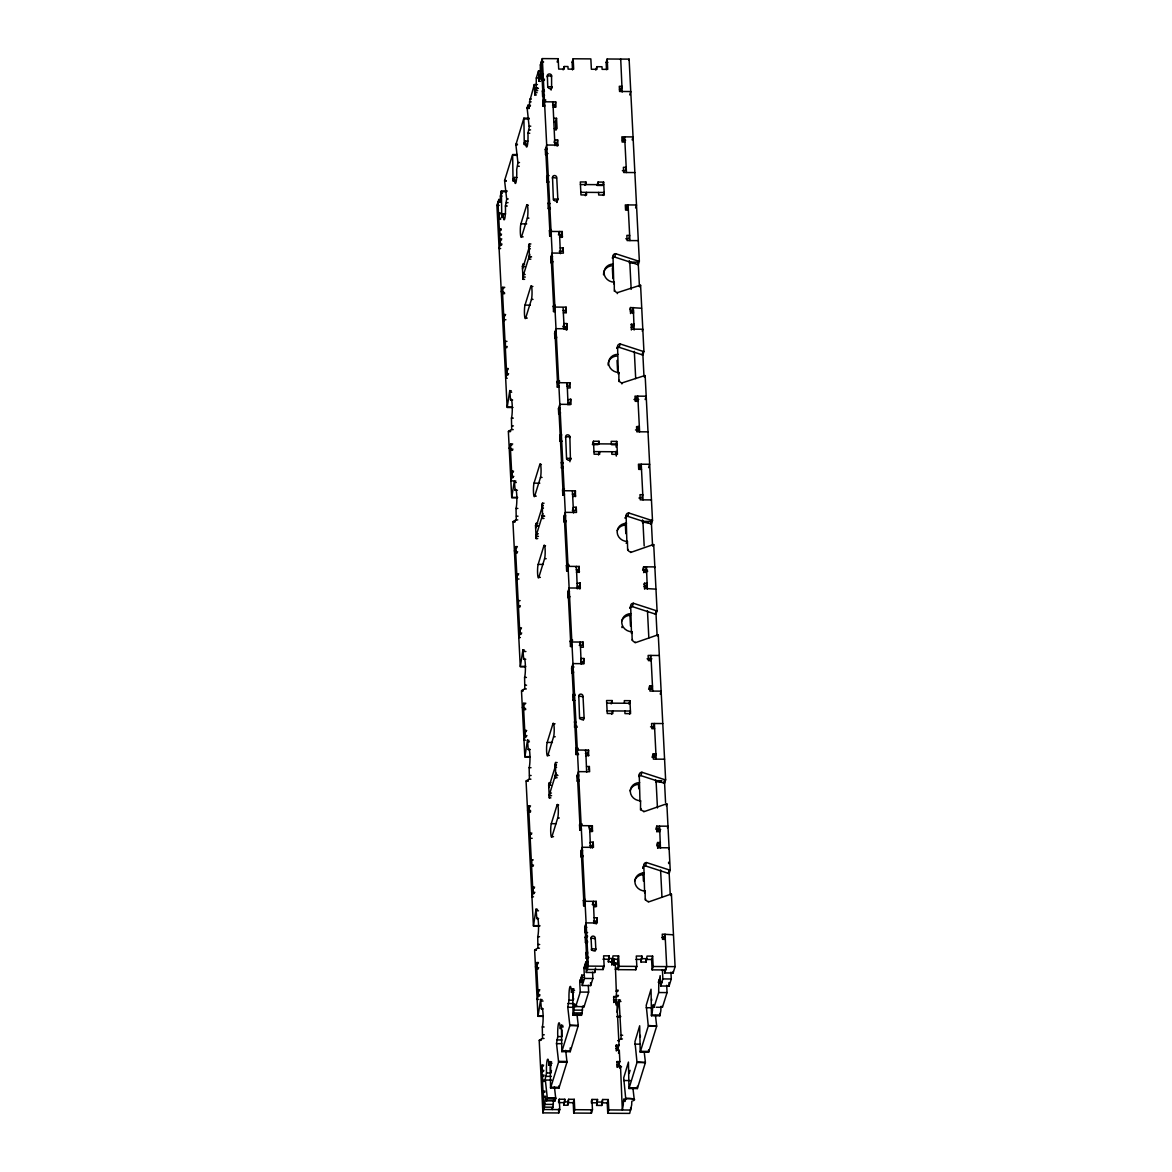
<?xml version="1.0" encoding="UTF-8"?>
<svg xmlns="http://www.w3.org/2000/svg" width="1172" height="1172" viewBox="0 0 1172 1172"><rect width="100%" height="100%" fill="white"/><g stroke="black" fill="none" stroke-linecap="round" stroke-linejoin="round"><path stroke-width="1.5" d="M512.926 407.519L507.139 407.475L496.913 205.364L498.847 199.416L499.096 200.309A5.655 0.747 -89.7 0 0 499.917 201.657A5.655 0.747 -89.7 0 0 500.4 196.09L501.367 190.933L507.139 190.977M527.869 141.094L525.51 141.079A9.889 1.289 -89.7 0 0 527.18 146.236A9.889 1.289 -89.7 0 0 527.942 133.227L529.217 127.47L527.107 107.751L527.942 105.172L528.25 106.066A5.655 0.747 -89.7 0 0 529.085 107.414A5.655 0.747 -89.7 0 0 529.554 101.832L534.285 84.56L537.435 84.574M546.474 1101.035L546.211 1100.288A5.655 0.747 -89.7 0 0 545.361 1098.794A5.655 0.747 -89.7 0 0 544.892 1104.361L542.885 1112.873L558.751 1112.961L559.791 1109.606L559.264 1099.233L564.86 1099.263L563.952 1105.225L567.731 1105.24L568.64 1099.292L574.236 1099.321L574.763 1109.694L573.723 1113.063L591.421 1113.166L592.461 1109.811L591.933 1099.439L597.53 1099.468L596.621 1105.416L601.749 1105.46L602.657 1099.497L608.268 1099.541L608.795 1109.899L607.755 1113.268L629.686 1113.4L631.693 1104.888A5.655 0.747 -89.7 0 1 631.855 1101.197M553.536 1100.039A5.655 0.747 -89.7 0 0 553.287 1104.42L552.32 1109.562L552.246 1108.053M582.001 979.455L580.418 979.455L579.73 981.697L580.257 992.069L575.628 1006.792L575.364 1005.884A5.655 0.747 -89.7 0 0 574.529 1004.551A5.655 0.747 -89.7 0 0 574.046 1010.118L573.079 1015.26L581.473 1015.318L582.455 1010.161A5.655 0.747 -89.7 0 1 582.645 1006.118M512.486 407.08L507.227 407.109L509.791 390.496L510.523 399.974A9.889 1.289 -89.7 0 1 512.208 405.131A9.889 1.289 -89.7 0 1 511.446 418.126L511.695 429.377L508.472 431.34L510.567 431.355M517.585 497.368L511.798 497.397L514.362 480.784L515.109 490.262A9.889 1.289 -89.7 0 1 516.779 495.419A9.889 1.289 -89.7 0 1 516.017 508.414L516.266 519.65L513.043 521.613L515.138 521.628M525.627 666.37L520.368 666.399L522.932 649.786L523.664 659.265A9.889 1.289 -89.7 0 1 525.334 664.421A9.889 1.289 -89.7 0 1 524.587 677.416L524.822 688.667L521.599 690.63L523.181 690.63M530.198 756.643L524.939 756.673L527.503 740.059L528.235 749.553A9.889 1.289 -89.7 0 1 529.905 754.695A9.889 1.289 -89.7 0 1 529.158 767.704L529.392 778.941L526.184 780.904L527.752 780.918M539.809 925.66L533.494 925.69L536.058 909.076L536.805 918.555A9.889 1.289 -89.7 0 1 538.475 923.712A9.889 1.289 -89.7 0 1 537.714 936.706L537.933 948.089L534.74 949.906L536.307 949.921M543.339 1015.934L538.065 1015.963L540.644 999.35L541.376 1008.828A9.889 1.289 -89.7 0 1 543.046 1013.985A9.889 1.289 -89.7 0 1 542.299 1026.98L542.504 1038.363L539.31 1040.194L540.893 1040.194M617.087 1012.3L619.08 999.833L621.116 1036.561L620.882 1038.949L618.303 1040.34M551.294 1065.143L548.936 1065.128A9.889 1.289 -89.7 0 0 547.265 1059.971A9.889 1.289 -89.7 0 0 546.518 1072.966L545.229 1079.002L547.339 1098.311L546.533 1100.991M561.813 1051.65L569.856 1025.661L578.25 1025.617L570.222 1051.709L561.813 1051.65L561.417 1025.148L560.201 1028.738A9.889 1.289 -89.7 0 0 558.531 1023.581A9.889 1.289 -89.7 0 0 557.769 1036.575L556.51 1043.417L558.605 1062.052L550.562 1088.041L558.956 1088.099L566.999 1062.11L565.68 1050.346M505.615 213.875L502.993 213.861A9.889 1.289 -89.7 0 0 504.663 219.018A9.889 1.289 -89.7 0 0 505.41 206.023L506.685 199.181L504.59 180.591L506.158 180.547M517.057 177.485L514.244 177.47A9.889 1.289 -89.7 0 0 515.929 182.627A9.889 1.289 -89.7 0 0 516.676 169.632L517.936 162.791L515.9 144.801L517.467 144.845M528.982 129.872L530.55 129.887M573.826 992.362L571.453 992.347A9.889 1.289 -89.7 0 0 569.782 987.19A9.889 1.289 -89.7 0 0 569.035 1000.185L567.761 1007.026L569.856 1025.661M553.052 1107.203L544.643 1107.144M504.59 180.532L512.633 154.543L517.35 154.572M515.885 144.757L523.884 118.152L529.143 118.182M537.714 90.64L536.146 90.625L536.307 78.026L538.505 70.935L541.127 70.95M541.757 77.572L540.189 77.557L540.351 64.943L542.314 58.6L558.18 58.703L558.707 69.075L564.303 69.104L564.172 66.511L567.951 66.526L568.083 69.119L573.679 69.163L573.152 58.79L590.849 58.893L591.377 69.265L596.973 69.294L596.841 66.701L601.983 66.745L602.115 69.338L607.711 69.368L607.184 58.996L629.115 59.127L639.355 261.239L638.315 264.608A2.827 2.564 17.2 0 1 637.509 264.491L614.611 257.049A2.827 2.564 17.2 0 0 612.326 258.206L612.985 256.258A2.827 2.564 17.2 0 1 615.652 253.694L638.55 261.136A2.827 2.564 17.2 0 0 639.355 261.239M536.38 94.932L534.813 94.932L535.37 90.098L536.014 88.032L537.582 88.047M540.6 81.322L539.017 81.308L539.589 76.473L540.058 74.964L542.153 74.979M500.488 212.996L498.906 212.982L498.554 214.095L500.136 214.11M544.423 80.385L541.801 80.37L541.537 75.184L541.889 74.056L543.456 74.07M498.906 212.982L498.818 219.281L500.664 219.296M541.801 80.37L542.153 79.242L544.511 79.257M501.367 190.992L501.777 217.45L502.993 213.861M517.379 155.363L512.647 155.231L513.043 181.059L514.244 177.47M523.884 118.196L524.294 144.669L525.51 141.079M501.294 228.98L499.712 228.965L499.375 230.093L501.206 230.108M544.189 96.368L542.621 96.353L542.358 91.167L542.695 90.054L544.277 90.054M547.134 76.751L547.397 75.916L551.587 75.931L551.338 76.781M499.712 228.965L499.638 235.279L501.206 235.294M542.621 96.353L542.958 95.24L544.541 95.24M501.792 238.927L500.224 238.912L499.873 240.026L501.455 240.04M544.687 106.3L543.119 106.3L542.856 101.114L543.207 99.986L545.83 100.001M547.749 87.343L547.368 75.594A1.597 1.45 17.2 0 1 547.69 74.686L548.452 74.144A2.52 2.285 17.2 0 1 550.547 74.232L551.177 74.7A1.597 1.45 17.2 0 1 551.572 75.623L551.616 88.427M500.224 238.912L500.488 244.098L499.096 248.581L500.664 248.581M543.119 106.3L544.511 101.818L555.704 101.876L555.968 107.062L553.169 107.048M557.139 62.057L558.18 58.703M552.554 102.99L552.906 101.861L554.927 145.636M563.131 69.866L564.172 66.511M554.766 107.194L555.704 101.876M523.137 236.832L521.555 236.817A7.061 0.923 -89.7 0 1 520.368 233.14A7.061 0.923 -89.7 0 1 520.91 223.852L526.682 205.188L528.25 205.188M572.507 69.924L572.126 62.145L573.152 58.79M504.766 287.33L502.671 287.316L501.279 291.799L502.861 291.799M547.148 154.704L545.566 154.689L545.302 149.518L546.694 145.035L557.901 145.094L557.638 139.907L554.825 139.893L554.048 142.413M555.938 130.312L555.499 121.668L556.539 118.299L553.741 118.284M502.671 287.316L502.583 293.615L504.693 293.63M545.566 154.689L545.918 153.576L548.013 153.591M521.555 236.817L527.341 218.153A7.061 0.923 -89.7 0 0 527.869 208.865A7.061 0.923 -89.7 0 0 526.682 205.188M556.729 145.87L557.638 139.907M505.63 314.55L504.048 314.536L503.711 315.664L505.279 315.664M549.053 181.938L546.943 181.924L546.679 176.738L547.031 175.61L549.126 175.624M557.638 145.943L557.901 145.094M503.96 320.85L504.048 314.536M546.943 181.924L547.295 180.796M524.617 279.317L523.034 279.317L522.39 266.352L523.078 264.11L524.646 264.11M530.33 248.786L528.748 248.772L528.616 246.179L529.319 243.937L530.887 243.952M522.522 268.945L529.451 246.53M552.334 178.1L552.539 177.47A2.124 1.934 17.2 0 1 554.532 175.536A2.124 1.934 17.2 0 1 556.729 177.485L557.828 199.094L556.861 202.243M522.902 276.724L529.847 254.309M523.034 279.317L523.606 274.482L525.173 274.482M530.857 259.159L529.275 259.144L529.319 243.937M505.059 342.444L505.41 341.33L506.978 341.345M550.4 208.733L548.306 208.719L548.393 202.404M556.539 178.115L552.539 177.47L553.374 199.914M505.41 341.33L505.322 347.63L506.905 347.645M548.306 208.719L548.657 207.59L550.225 207.605M595.801 70.071L596.841 66.701M527.254 318.081L525.671 318.066A7.061 0.923 -89.7 0 1 524.485 314.389A7.061 0.923 -89.7 0 1 525.012 305.101L530.799 286.422L532.894 286.437M508.355 368.565L506.787 368.55L506.436 369.678L508.018 369.678M551.265 235.953L549.683 235.938L549.419 230.752L549.771 229.639L551.338 229.639M506.787 368.55L507.051 373.736L505.659 378.219L507.242 378.234M549.683 235.938L551.074 231.455L562.267 231.529L562.34 237.345M525.671 318.066L531.458 299.387A7.061 0.923 -89.7 0 0 531.985 290.114A7.061 0.923 -89.7 0 0 530.799 286.422M606.51 69.646L606.144 62.35L607.184 58.996M552.613 262.748L551.045 262.733L550.781 257.547L552.173 253.064L563.366 253.137L563.102 247.951L560.304 247.937M551.045 262.733L551.397 261.62L552.964 261.62M559.542 237.33L562.531 236.715M561.359 237.477L562.267 231.529M560.392 253.679L559.469 231.514L558.429 234.869L561.227 234.883M620.471 59.875L620.721 59.083L622.186 92.046M563.102 247.951L562.062 251.306L559.264 251.291M584.872 185.352L585.912 181.982L580.316 181.953L580.96 194.918L586.571 194.948L586.44 192.355L585.399 195.724M628.749 60.314L629.115 59.127M512.706 443.983L510.611 443.968L509.219 448.451L510.802 448.451M555.088 311.576L553.521 311.562L553.257 306.375L553.594 305.262L555.176 305.262M619.49 89.658L621.057 89.658L622.098 86.303L619.299 86.288L619.563 91.475L630.77 91.533L629.73 94.903M510.611 443.968L510.523 450.268L512.618 450.282M553.521 311.562L554.898 307.079L566.105 307.152L566.179 312.968M598.042 182.07L597.002 185.425L602.598 185.454L603.639 182.1L598.042 182.07L598.174 184.663M556.451 338.371L554.869 338.356L554.605 333.17L555.997 328.687L567.204 328.761L566.94 323.575L564.142 323.56L563.161 326.71M513.556 471.203L511.988 471.188L511.637 472.316L513.219 472.316M563.102 307.767L564.201 329.376M511.988 471.188L512.252 476.374L510.86 480.857L512.955 480.872M554.869 338.356L555.22 337.243L556.803 337.243M563.366 312.953L566.369 312.338M565.168 312.455L566.105 307.152M603.228 195.46L604.151 192.472L580.814 192.325M566.047 329.859L566.94 323.575M566.808 330.021L567.204 328.761M558.927 387.2L557.345 387.185L557.081 381.999L557.433 380.885L559.527 380.9M632.133 139.907L633.056 136.919L621.863 136.846L622.127 142.032L624.925 142.046M557.345 387.185L558.736 382.717L569.929 382.775L570.193 387.961L567.394 387.947M536.263 496.122L534.696 496.108A7.061 0.923 -89.7 0 1 533.494 492.43A7.061 0.923 -89.7 0 1 534.036 483.142L539.809 464.478L541.391 464.478M517.379 546.606L515.812 546.606L514.42 551.074L515.988 551.089M560.275 413.994L558.707 413.98L558.443 408.794L559.835 404.311L571.028 404.384L570.764 399.198L567.775 399.813M566.706 384.167L567.131 382.761L568.054 404.926M515.812 546.606L515.724 552.906L517.292 552.92M558.707 413.98L559.059 412.866L560.626 412.881M534.696 496.108L540.468 477.443A7.061 0.923 -89.7 0 0 541.01 468.155A7.061 0.923 -89.7 0 0 539.809 464.478M569.929 382.775L568.889 386.145L566.823 386.13M569.841 404.823L570.764 399.198M614.611 257.049L615.652 253.694M518.757 573.841L517.189 573.826L516.837 574.939L518.42 574.954M562.179 441.229L560.084 441.214L559.82 436.028L560.172 434.9L561.74 434.915M613.381 264.037A9.889 8.995 17.2 0 0 604.034 273.061A9.889 8.995 17.2 0 0 614.289 282.188L613.776 283.873L612.985 256.258M517.101 580.125L517.189 573.826M560.084 441.214L560.436 440.086M537.758 538.607L536.175 538.593L535.516 525.642L536.205 523.401L537.787 523.401M543.471 508.077L541.889 508.062L541.757 505.469L542.446 503.228L544.028 503.242M535.648 528.22L542.577 505.821M635.59 207.971L636.513 204.983L625.306 204.91L625.57 210.096L628.368 210.11M565.475 437.39L565.666 436.76A2.124 1.934 17.2 0 1 567.673 434.827A2.124 1.934 17.2 0 1 569.87 436.775L570.442 460.069M536.043 536L542.973 513.6M536.175 538.593L536.732 533.773L538.314 533.773M543.984 518.449L542.416 518.434L542.446 503.228M518.2 601.734L518.537 600.621L520.119 600.621M563.014 468.009L561.447 468.009L561.52 461.695M614.304 291.227L614.289 282.188M569.548 437.83L569.87 436.775L565.666 436.76L566.574 458.985M518.537 600.621L518.463 606.92L520.031 606.935M561.447 468.009L561.784 466.881L563.366 466.896M617.292 293.63L617.615 292.575L639.78 285.411A2.827 2.578 17.2 0 1 640.586 285.309L643.926 351.527L642.901 354.882A2.827 2.564 17.2 0 1 642.08 354.764L619.182 347.322A2.827 2.564 17.2 0 0 617.058 348.274M629.979 263.217L629.789 262.089L637.143 262.132M540.38 577.357L538.812 577.357A7.061 0.923 -89.7 0 1 537.611 573.679A7.061 0.923 -89.7 0 1 538.153 564.391L543.925 545.712L545.507 545.727M521.496 627.855L519.928 627.84L519.577 628.968L521.144 628.968M564.391 495.243L562.824 495.229L562.56 490.043L562.912 488.929L564.479 488.929M519.928 627.84L520.178 633.027L518.8 637.509L520.368 637.524M562.824 495.229L564.201 490.746L575.408 490.819L575.481 496.635M538.812 577.357L544.584 558.678A7.061 0.923 -89.7 0 0 545.127 549.404A7.061 0.923 -89.7 0 0 543.925 545.712M637.509 264.491L638.55 261.136M565.754 522.023L564.172 522.023L563.922 516.837L565.3 512.354L576.507 512.428L576.243 507.242L573.445 507.212L572.405 510.582L575.203 510.596L576.243 507.242M572.434 491.361L573.533 512.97M617.029 348.231L617.556 346.546A2.827 2.564 17.2 0 1 620.222 343.967L643.12 351.41A2.827 2.564 17.2 0 0 643.926 351.527M564.172 522.023L564.523 520.895L566.105 520.91M629.921 309.437L630.507 307.547L641.509 308.251M572.668 496.62L575.672 496.005M619.182 347.322L620.222 343.967M574.485 496.445L575.408 490.819M630.507 313.569L630.507 307.547M617.952 354.325A9.889 8.995 17.2 0 0 608.605 363.335A9.889 8.995 17.2 0 0 618.875 372.476L618.347 374.146L617.556 346.546M639.458 286.466L639.78 285.411M633.495 312.06L631.928 312.045L633.305 307.562L634.14 330.006M640.19 286.569L640.586 285.309M593.442 441.243L592.402 444.598L598.013 444.642L599.053 441.273L593.442 441.243L594.101 454.209L599.698 454.238L599.566 451.645L598.526 455.014M633.305 313.583L633.569 312.748L630.77 312.734M631.151 324.6L634.14 323.985L633.1 327.34L631.181 327.34M631.342 329.991L631.342 323.97M618.875 381.515L618.875 372.476M621.863 383.918L622.2 382.863L644.351 375.699A2.827 2.578 17.2 0 1 645.157 375.597L652.496 520.529L651.456 523.899A2.827 2.564 17.2 0 1 650.65 523.781L627.738 516.339A2.827 2.564 17.2 0 0 625.218 517.965M525.847 703.259L523.738 703.259L522.36 707.727L523.928 707.742M568.23 570.867L566.647 570.852L566.384 565.666L566.735 564.552L568.83 564.567M523.738 703.259L523.664 709.558L525.759 709.573M566.647 570.852L568.039 566.369L579.232 566.442L579.246 572.463M642.212 331.105L642.798 329.215L631.605 329.156M526.697 730.493L525.115 730.478L524.778 731.592L526.345 731.606M569.577 597.661L568.01 597.647L567.746 592.461L569.138 587.978L580.33 588.051L580.067 582.865L577.078 583.48M576.053 567.688L576.434 566.428L577.269 588.871M642.08 354.764L643.12 351.41M525.115 730.478L525.378 735.664L524.001 740.147L525.569 740.147M568.01 597.647L568.361 596.533L569.929 596.533M576.448 572.449L576.697 571.614L579.495 571.628M611.315 443.939L611.183 441.346L616.78 441.39L615.74 444.745L611.535 444.715M615.974 446.972L616.897 443.983L593.559 443.836M578.323 572.39L579.232 566.442M616.355 454.751L617.292 451.762L593.955 451.616M579.158 588.813L580.067 582.865M644.029 376.739L644.351 375.699M644.761 376.857L645.157 375.597M580.067 588.886L580.33 588.051M572.053 646.49L570.486 646.475L570.222 641.289L570.574 640.176L572.668 640.19M645.157 399.564L646.197 396.209L634.99 396.136L635.253 401.322L638.066 401.337M570.486 646.475L571.863 641.992L583.07 642.066L583.334 647.252L580.536 647.237M635.502 429.963L638.301 429.978L639.341 426.623L636.543 426.608L636.806 431.794L647.999 431.853M549.404 755.413L547.837 755.398A7.061 0.923 -89.7 0 1 546.635 751.721A7.061 0.923 -89.7 0 1 547.178 742.433L552.95 723.769L555.045 723.769M530.52 805.897L528.938 805.882L527.561 810.365L530.359 810.379M573.416 673.285L571.833 673.27L571.584 668.084L572.962 663.601L584.169 663.674L583.905 658.488L581.107 658.474L580.711 659.733M579.583 644.292L580.272 642.051L581.195 664.216M528.938 805.882L528.85 812.196L530.433 812.196M571.833 673.27L572.185 672.157L573.767 672.157M547.837 755.398L553.609 736.719A7.061 0.923 -89.7 0 0 554.151 727.446A7.061 0.923 -89.7 0 0 552.95 723.769M583.07 642.066L582.03 645.42L579.261 645.406M625.277 518.288L626.112 515.548A2.827 2.564 17.2 0 1 628.778 512.97L651.691 520.412A2.827 2.564 17.2 0 0 652.496 520.529M627.738 516.339L628.778 512.97M582.967 663.792L583.905 658.488M531.898 833.116L530.315 833.116L529.978 834.23L531.546 834.244M574.793 700.504L573.225 700.504L572.962 695.318L573.298 694.19L574.881 694.205M626.024 543.119A9.889 8.995 17.2 0 0 626.903 543.163L626.112 515.548M530.242 839.416L530.315 833.116M573.225 700.504L573.562 699.376M550.884 797.898L549.316 797.883L548.657 784.918L549.346 782.676L550.928 782.691M556.597 767.352L555.03 767.352L554.898 764.759L555.587 762.518L557.154 762.533M548.789 787.511L555.718 765.111M648.599 467.628L649.64 464.273L638.447 464.2L638.711 469.386L641.509 469.401M578.616 696.666L578.807 696.036A2.124 1.934 17.2 0 1 580.814 694.117A2.124 1.934 17.2 0 1 583.011 696.065L584.096 717.674L583.319 720.194M626.903 543.163L627.43 541.479A9.889 8.995 17.2 0 1 617.175 532.352A9.889 8.995 17.2 0 1 626.507 523.327M549.185 795.29L556.114 772.89M549.316 797.883L549.873 793.048L551.441 793.063M557.125 777.725L555.543 777.725L555.587 762.518M531.326 861.024L531.678 859.911L533.245 859.911M577.195 727.314L574.573 727.285L574.661 720.985M627.635 549.888L627.43 541.479M582.806 696.695L578.807 696.036L579.569 718.7M531.678 859.911L531.59 866.211L533.172 866.225M574.573 727.285L574.925 726.171L577.02 726.186M630.565 552.495L652.921 544.702A2.827 2.578 17.2 0 1 653.712 544.599L657.067 610.802L656.027 614.172A2.827 2.564 17.2 0 1 655.221 614.055L632.323 606.613A2.827 2.564 17.2 0 0 629.906 608.004M644.161 522.507L642.578 522.492L642.93 521.379L649.757 521.423M553.521 836.647L551.939 836.647A7.061 0.923 -89.7 0 1 550.752 832.955A7.061 0.923 -89.7 0 1 551.294 823.682L557.066 805.003L558.648 805.018M534.637 887.145L533.055 887.131L532.703 888.244L534.285 888.259M578.587 754.534L575.95 754.519L576.038 748.205L578.133 748.219M533.055 887.131L533.319 892.317L531.927 896.8L533.509 896.814M575.95 754.519L577.342 750.036L588.549 750.109L588.608 755.925M551.939 836.647L557.726 817.968A7.061 0.923 -89.7 0 0 558.268 808.68A7.061 0.923 -89.7 0 0 557.066 805.003M650.65 523.781L651.691 520.412M578.895 781.314L577.313 781.314L577.049 776.128L578.441 771.645L589.633 771.703L589.37 766.517L586.571 766.503M585.399 751.208L585.736 750.08L586.659 772.26M629.979 608.136L630.683 605.836A2.827 2.564 17.2 0 1 633.363 603.258L656.261 610.7A2.827 2.564 17.2 0 0 657.067 610.802M642.857 569.358L643.648 566.838L654.84 566.896L654.577 567.746M577.313 781.314L577.664 780.186L579.232 780.2M585.81 755.896L588.813 755.295M632.323 606.613L633.363 603.258M587.597 755.413L588.549 750.109M631.078 613.615A9.889 8.995 17.2 0 0 621.746 622.625A9.889 8.995 17.2 0 0 632.001 631.767L631.488 633.437L630.683 605.836M643.706 572.654L643.648 566.838M652.658 545.551L652.921 544.702M647.677 571.35L645.054 571.335L646.446 566.852L647.34 589.091M653.39 545.654L653.712 544.599M646.505 572.668L643.911 572.024M644.014 584.725L644.468 583.26L647.281 583.275L646.241 586.63L643.955 586.615M588.329 769.887L589.37 766.517M644.541 589.077L644.468 583.26M611.139 703.933L612.18 700.563L606.583 700.534L607.243 713.499L612.839 713.528L612.707 710.935L611.667 714.305M632.133 640.381L632.001 631.767M635.136 642.783L657.492 634.99A2.827 2.578 17.2 0 1 658.283 634.872L665.623 779.819L664.597 783.174A2.827 2.564 17.2 0 1 663.777 783.072L640.879 775.63A2.827 2.564 17.2 0 0 638.945 776.377M538.446 962.549L536.879 962.534L535.487 967.017L537.069 967.032M581.356 830.157L579.788 830.142L579.525 824.956L579.876 823.843L581.971 823.843M536.879 962.534L536.791 968.848L538.373 968.863M579.788 830.142L581.18 825.659L592.373 825.733L592.446 831.549M655.749 589.135L644.732 588.447M539.838 989.769L538.256 989.769L537.904 990.882L539.486 990.897M582.718 856.937L581.151 856.937L580.887 851.751L582.264 847.268L593.472 847.341L593.208 842.155L590.41 842.126L590.087 843.181M588.93 827.813L589.575 825.718L590.468 847.942M655.221 614.055L656.261 610.7M538.256 989.769L538.519 994.955L537.128 999.438L538.71 999.438M581.151 856.937L581.488 855.809L583.07 855.824M628.881 704.035L629.921 700.68L624.31 700.636L624.442 703.229M589.648 831.534L592.636 830.919M591.464 831.681L592.373 825.733M629.496 714.026L630.419 711.038L607.081 710.906M592.3 848.103L593.208 842.155M649.552 659.924L650.929 655.441L652.731 691.099M657.228 635.825L657.492 634.99M658.034 635.722L658.283 634.872M649.669 685.884L648.629 689.253L651.442 689.268L652.482 685.913L649.669 685.884L649.933 691.07L661.14 691.143L660.217 694.132M585.194 905.78L583.612 905.766L583.348 900.579L583.7 899.466L585.282 899.466M583.612 905.766L585.004 901.283L596.211 901.356L596.475 906.542L593.662 906.527M543.647 1065.187L542.079 1065.172L540.688 1069.655L542.27 1069.67M587.597 932.575L584.975 932.56L584.711 927.374L586.103 922.891L597.295 922.965L597.031 917.779L594.233 917.764M592.446 904.418L593.398 901.341L594.321 923.507M542.079 1065.172L541.991 1071.486L543.574 1071.486M584.975 932.56L586.366 931.447M544.16 1075.12L542.577 1075.12L542.226 1076.233L543.808 1076.248M587.582 942.508L585.473 942.493L585.209 937.307L585.561 936.194L587.655 936.208M595.259 906.659L596.211 901.356M542.577 1075.12L542.49 1081.419L544.335 1081.434M585.473 942.493L585.824 941.38L587.655 941.394M652.994 727.988L654.386 723.505L656.188 759.148M548.936 1065.128L550.151 1061.539L550.562 1088.041M571.453 992.347L572.668 988.758L573.079 1015.216M638.725 776.523L639.253 774.838A2.827 2.564 17.2 0 1 641.919 772.26L664.817 779.702A2.827 2.564 17.2 0 0 665.623 779.819M640.879 775.63L641.919 772.26M544.965 1091.117L543.383 1091.103L543.046 1092.231L544.877 1092.231M587.861 958.506L586.293 958.491L586.029 953.305L586.366 952.177L587.685 952.191M596.138 924.049L597.031 917.779M590.864 938.669L591.069 938.039A2.124 1.934 17.2 0 1 593.061 936.106A2.124 1.934 17.2 0 1 595.259 938.069L595.83 949.188A1.597 1.45 17.2 0 1 595.523 950.111L594.937 950.565A2.52 2.285 17.2 0 1 592.856 950.624L592.021 950.082A1.597 1.45 17.2 0 1 591.626 949.173L591.069 938.039L595.068 938.699M639.985 801.311L639.253 774.838M543.383 1091.103L543.31 1097.417L545.405 1097.417M546.518 1072.966L550.708 1072.995L551.47 1070.549M569.035 1000.185L573.225 1000.214L573.679 998.734M586.293 958.491L586.63 957.363L588.74 957.378M583.187 982.063L580.55 982.048L581.752 975.163L583.334 975.163M592.549 972.174L592.871 978.503L590.673 985.579L582.279 985.52L584.476 978.444L583.949 968.072L584.638 965.831L586.22 965.845M586.337 968.438L584.769 968.424L585.106 964.322L585.795 962.08L587.905 962.095M591.289 949.891L591.611 948.851L595.816 948.881L595.156 950.975M653.126 753.948L652.086 757.317L654.884 757.332L655.924 753.962L653.126 753.948L653.39 759.134L664.583 759.207M595.566 968.013L594.731 972.511L586.322 972.452L588.285 966.109L542.314 58.6M640.337 801.502L640.571 800.769A9.889 8.995 17.2 0 1 630.302 791.642A9.889 8.995 17.2 0 1 639.648 782.618M640.498 810.013L640.571 800.769M643.692 811.786L666.048 803.992A2.827 2.578 17.2 0 1 666.853 803.889L670.208 870.093L669.168 873.462A2.827 2.564 17.2 0 1 668.362 873.345L645.45 865.903A2.827 2.564 17.2 0 0 642.857 867.763M546.211 1100.288L554.59 1100.186L554.957 1100.991L555.748 1098.501L554.415 1086.737M583.773 1006.089L584.037 1006.851L588.652 992.113L588.315 985.3M661.491 781.827L655.719 781.783L656.071 780.669L661.843 780.698M558.487 1101.753L559.264 1099.233M586.454 926.261L585.062 926.261L587.245 969.464L603.111 969.566L604.151 966.211L603.624 955.839L609.235 955.869L608.327 961.816L612.092 961.846L613 955.883L618.611 955.927L619.138 966.299L618.098 969.654L635.781 969.771L636.821 966.402L636.293 956.03L641.904 956.059L640.996 962.022L646.124 962.051L647.032 956.103L652.628 956.132L653.156 966.504L652.115 969.859L665.652 969.947L665.564 968.248M563.952 1105.225L564.86 1099.263M608.327 961.816L609.235 955.869M663.777 783.072L664.817 779.702M567.863 1101.812L568.64 1099.292M611.813 965.171L611.96 960.557M642.842 868.276L643.824 865.112A2.827 2.564 17.2 0 1 646.49 862.548L669.402 869.99A2.827 2.564 17.2 0 0 670.208 870.093M655.807 829.278L656.774 826.128L667.981 826.187L667.454 827.872M614.582 965.259L615.285 963.018L616.853 963.032M645.45 865.903L646.49 862.548M644.615 892.727L643.824 865.112M656.847 831.93L656.774 826.128M573.723 1113.063L573.196 1102.691L574.236 1099.321M618.098 969.654L617.571 959.282L618.611 955.927M617.893 991.38L616.311 991.366L615.285 963.018M660.29 830.626L658.195 830.626L659.572 826.143L660.481 848.382M666.267 805.779L666.853 803.889M659.646 831.959L657.038 831.3M656.891 844.851L657.609 842.536L660.407 842.565L659.367 845.92L656.921 845.906M657.682 848.352L657.609 842.536M644.688 892.522L645.142 891.042A9.889 8.995 17.2 0 1 634.872 881.915A9.889 8.995 17.2 0 1 644.219 872.891M613.513 997.372L613.776 996.537L617.981 996.552M616.311 991.366L616.662 990.237L618.23 990.252M645.201 899.876L645.142 891.042M613.776 1002.558L613.776 996.537M616.662 990.237L615.696 1003.086M615.871 1004.887L616.838 1001.738L614.04 1001.723M648.263 902.059L670.633 894.265A2.827 2.578 17.2 0 1 671.424 894.163L675.087 966.636L673.124 972.98L664.729 972.936L664.583 970.02M668.611 849.261L669.08 847.796L657.873 847.722M591.274 1101.534L591.933 1099.439M596.621 1105.416L597.53 1099.468M640.996 962.022L641.904 956.059M668.362 873.345L669.402 869.99M615.915 1046.2L616.238 1045.146L619.036 1045.16L616.838 1001.738M616.311 1050.962L616.238 1045.146M619.036 1045.16L617.996 1048.53L615.901 1048.515M601.822 1102.237L602.657 1099.497M618.464 1053.086L619.299 1050.346L616.501 1050.332M616.809 1062.403L617.073 1061.568L619.871 1061.583L619.299 1050.346M617.146 1067.384L617.073 1061.568M670.97 895.642L671.424 894.163M619.871 1061.583L618.831 1064.952L617.087 1064.938M607.755 1113.268L607.228 1102.896L608.268 1099.541M652.115 969.859L651.588 959.487L652.628 956.132M619.695 1068.175L620.486 1065.656L622.317 1109.987L623.299 1104.844A5.655 0.747 -89.7 0 1 623.768 1099.277A5.655 0.747 -89.7 0 1 624.603 1100.611L624.91 1101.504L625.745 1098.926L623.709 1077.844L628.441 1062.081L628.968 1088.524L637.363 1088.568L645.406 1062.579L636.953 1061.832L634.946 1041.703L639.678 1025.764L640.22 1052.134L648.629 1052.178L656.672 1026.189L648.219 1025.441L646.212 1005.312L651.046 989.227L651.486 1015.743L659.88 1015.787L660.862 1010.645A5.655 0.747 -89.7 0 1 661.096 1006.265M630.082 1070.329L629.115 1073.464A9.889 1.289 -89.7 0 1 629.056 1071.75M654.093 1007.217L658.664 992.538L658.825 979.924L658.957 982.517L662.327 982.546M673.285 934.787L662.253 934.157L662.517 939.343L665.315 939.358M658.957 982.517L660.158 975.631L660.686 986.004L669.08 986.062L671.278 978.972L670.926 972.174M628.968 1088.524L637.011 1062.491L645.406 1062.579M640.22 1052.134L648.263 1026.101L656.672 1026.189M651.486 1015.743L652.452 1010.586A5.655 0.747 -89.7 0 1 652.936 1005.019A5.655 0.747 -89.7 0 1 653.756 1006.367L654.005 1007.261M660.686 986.004L662.869 978.928L662.414 969.845M664.729 972.936L666.692 966.592L665.051 934.172L663.66 938.655L663.586 937.029M625.745 1098.926C628.983 1097.944 638.315 1098.853 633.027 1100.816M666.692 985.3L667.058 992.596L662.444 1007.319L662.165 1006.426M498.671 199.636L500.781 199.65M584.139 1006.689L575.774 1006.558M554.986 1100.933L546.606 1100.816M524.441 144.522L526.565 144.449M543.618 61.969L541.274 61.955L543.471 105.172L544.863 105.187M572.126 62.145L573.225 62.16M606.144 62.35L607.843 62.365M540.351 64.943L541.933 64.958M541.537 75.184L543.119 75.184M540.878 75.316L542.973 75.33M539.589 76.473L541.156 76.488M536.307 78.026L537.889 78.026M539.721 79.066L541.288 79.081M536.835 88.383L538.402 88.398M535.37 90.098L536.952 90.098M542.358 91.167L544.453 91.182M535.501 92.691L537.084 92.691M529.803 99.049L531.37 99.063M542.856 101.114L545.478 101.129M529.554 101.832L531.136 101.847M552.569 105.231L554.664 105.246M527.84 105.392L530.462 105.407M528.25 106.066L530.359 106.081M527.107 107.751L529.202 107.765M527.166 108.454L529.261 108.469M523.913 118.943L529.158 118.973M553.741 121.654L555.499 121.668M529.187 126.166L530.769 126.166M554.268 128.656L557.066 128.671L556.539 118.299M527.942 133.227L529.773 133.242M622.42 140.215L625.628 140.244M523.987 142.969L525.569 142.969M555.015 143.262L556.597 143.277M515.841 144.141L517.423 144.156M547.06 148.405L545.654 148.39L550.034 234.825L551.426 234.825M545.302 149.518L546.885 149.518M517.936 162.556L519.504 162.556M517.716 166.263L519.299 166.278M622.361 170.673L625.159 170.687L626.2 167.332L623.401 167.318L623.665 172.504L634.872 172.562M546.679 176.738L548.262 176.752M512.735 179.36L514.83 179.375M513.204 180.825L515.314 180.84M504.634 181.235L506.216 181.25M580.418 184.546L603.756 184.693M501.396 191.725L506.641 191.754M500.634 193.307L502.217 193.307M500.4 196.09L501.968 196.09M506.67 198.947L508.252 198.947M499.096 200.309L501.191 200.324M500.283 202.024L497.954 202.009L500.136 245.212L501.543 245.226M506.451 202.653L508.033 202.668M548.042 203.532L550.137 203.547M496.913 205.364L499.243 205.378M505.41 206.023L507.256 206.023M501.47 215.751L503.579 215.765M501.953 217.216L503.521 217.23M527.341 218.153L528.909 218.153M499.169 218.168L500.737 218.182M520.91 223.852L526.682 223.896M549.419 230.752L551.529 230.767M499.975 234.151L501.557 234.166M625.819 238.736L628.617 238.751L629.657 235.396L626.859 235.382L627.108 240.568L638.315 240.626M500.488 244.098L502.055 244.113M528.616 246.179L530.198 246.193M552.539 256.434L551.133 256.434L553.858 310.448L555.264 310.448M530.726 256.565L529.143 256.551L529.275 259.144M529.978 256.902L531.546 256.917M550.781 257.547L552.349 257.562M632.074 263.231L635.224 263.246M522.39 266.352L523.957 266.352M524.778 266.703L523.21 266.703L523.078 264.11M523.738 277.075L525.305 277.075M503.726 288.444L502.319 288.429L506.7 374.864L508.106 374.864M502.935 292.502L504.502 292.502M531.458 299.387L533.026 299.402M525.012 305.101L530.271 305.13M553.257 306.375L554.825 306.39M562.97 310.507L565.065 310.507M630.17 310.917L633.671 310.932M504.312 319.722L505.894 319.736M563.102 326.915L565.9 326.929M556.363 332.057L554.957 332.057L557.696 386.071L559.117 386.086M554.605 333.17L556.187 333.185M505.674 346.516L507.242 346.531M507.051 373.736L508.619 373.751M557.081 381.999L559.703 382.028M509.659 390.73L511.226 390.745M510.142 392.195L511.71 392.21M633.949 399.491L638.755 399.52M510.523 399.974L512.633 399.989M567.805 402.553L569.724 402.567M560.187 407.68L558.795 407.68L563.161 494.101L564.567 494.115M558.443 408.794L560.011 408.808M511.446 418.126L513.292 418.14M511.842 425.905L513.424 425.919M511.622 429.626L513.204 429.626M510.465 431.56L508.37 431.545L511.725 497.748L517.497 497.792M559.82 436.028L561.403 436.028M511.842 445.096L510.26 445.082L511.9 477.502L513.307 477.502M510.875 449.154L512.97 449.169M561.183 462.823L563.278 462.823M512.252 476.374L513.819 476.389M540.468 477.443L542.05 477.443M514.23 481.003L515.812 481.018M514.713 482.483L516.281 482.483M534.036 483.142L539.809 483.186M562.56 490.043L564.128 490.057M515.109 490.262L517.467 490.277M572.273 494.159L574.368 494.174M638.945 498.027L641.743 498.041L642.783 494.687L639.985 494.657L640.249 499.843L651.456 499.917M541.757 505.469L543.339 505.484M516.017 508.414L517.863 508.414M565.68 515.724L564.259 515.709L566.999 569.739L568.405 569.739M543.852 515.856L542.284 515.841L542.416 518.434M543.105 516.193L544.687 516.207M516.413 516.193L517.995 516.193M563.922 516.837L565.49 516.852M516.207 519.899L517.775 519.914M515.035 521.833L512.94 521.818L520.28 666.765L525.525 666.795M645.215 522.522L648.365 522.536M535.516 525.642L537.626 525.642M537.919 525.994L536.337 525.994L536.205 523.401M536.864 536.351L538.446 536.366M516.867 547.734L515.46 547.72L519.841 634.155L521.232 634.155M516.076 551.792L517.643 551.792M544.584 558.678L546.167 558.692M538.153 564.391L543.398 564.421M566.384 565.666L569.021 565.68M576.097 569.782L578.206 569.797M642.608 570.193L647.501 570.222M517.453 579.012L519.02 579.027M577.283 586.205L579.027 586.22M569.489 591.347L568.098 591.347L570.823 645.362L572.244 645.362M567.746 592.461L569.328 592.475M518.8 605.807L520.383 605.807M520.178 633.027L521.76 633.041M570.222 641.289L572.317 641.304M522.8 650.02L524.367 650.02M523.269 651.486L525.891 651.5M659.338 655.485L648.131 655.426L648.394 660.612L651.192 660.627M647.091 658.781L651.896 658.811M523.664 659.265L525.759 659.279M580.755 661.843L582.865 661.843M574.031 666.985L571.921 666.971L576.302 753.391L578.397 753.406M571.584 668.084L573.152 668.099M524.587 677.416L526.418 677.431M524.983 685.195L526.55 685.21M524.763 688.916L526.345 688.916M523.078 690.85L521.496 690.835L524.851 757.039L530.11 757.068M572.962 695.318L575.056 695.318M606.686 703.127L630.023 703.273M524.968 704.387L523.401 704.372L525.041 736.778L526.433 736.792M524.001 708.445L525.583 708.445M574.309 722.099L575.892 722.113M662.781 723.549L651.573 723.49L651.837 728.676L654.635 728.691M650.533 726.845L653.346 726.86M525.378 735.664L526.961 735.679M553.609 736.719L555.176 736.734M527.371 740.294L528.938 740.308M527.84 741.773L529.422 741.773M547.178 742.433L552.422 742.462M575.686 749.333L578.323 749.348M528.235 749.553L530.345 749.553M585.399 753.449L587.509 753.464M554.898 764.759L556.466 764.759M529.158 767.704L530.989 767.704M578.807 775.014L577.4 775L580.14 829.014L581.532 829.029M557.52 775.146L555.425 775.132L555.543 777.725M556.246 775.483L557.813 775.483M529.554 775.468L531.121 775.483M577.049 776.128L578.631 776.128M529.334 779.19L530.916 779.204M528.176 781.123L526.067 781.109L533.421 926.056L539.721 926.085M548.657 784.918L550.225 784.932M551.06 785.284L549.478 785.269L549.346 782.676M550.005 795.642L551.572 795.656M529.993 807.01L528.601 807.01L532.967 893.43L534.373 893.445M529.202 811.068L530.784 811.083M557.726 817.968L559.293 817.983M551.294 823.682L556.011 823.711M579.525 824.956L582.147 824.971M589.238 829.073L591.333 829.087M657.14 829.498L660.642 829.512M530.579 838.302L532.161 838.302M590.073 845.495L592.168 845.51M582.63 850.638L581.224 850.623L583.964 904.652L585.385 904.652M580.887 851.751L582.455 851.766M531.942 865.097L533.509 865.097M533.319 892.317L534.901 892.332M583.348 900.579L585.458 900.594M592.387 904.696L595.171 904.711M535.926 909.311L537.509 909.311M536.41 910.776L538.505 910.791M536.805 918.555L538.637 918.57M593.545 921.119L595.991 921.133M584.711 927.374L586.806 927.389M537.714 936.706L539.56 936.721M661.916 937.527L665.418 937.541M585.209 937.307L586.791 937.322M538.109 944.486L539.691 944.5M537.904 948.192L539.472 948.207M536.205 950.126L534.637 950.126L537.992 1016.329L543.237 1016.358M586.029 953.305L587.597 953.319M609.367 958.462L613.132 958.476M642.036 958.652L647.164 958.696M612.399 958.945L614.67 958.96L613.63 962.315L611.183 962.3M602.935 959.194L608.195 959.223M612.311 959.253L617.571 959.282M635.957 959.399L640.864 959.428M646.343 959.458L651.588 959.487M538.109 963.677L536.527 963.662L538.168 996.068L539.574 996.083M612.136 964.117L616.516 964.146M585.106 964.322L586.674 964.336M588.285 966.109L604.151 966.211M619.138 966.299L636.821 966.402M653.156 966.504L675.087 966.636M585.238 966.915L586.806 966.929M537.142 967.72L538.71 967.735M583.949 968.072L586.571 968.087M615.549 968.204L617.117 968.219M615.197 969.317L616.78 969.332M581.063 977.389L583.158 977.404M584.476 978.444L592.871 978.503M662.869 978.928L671.278 978.972M581.195 979.982L583.29 979.997M579.73 981.697L582.88 981.711M658.137 982.165L661.491 982.195M572.493 988.978L574.075 988.992M572.976 990.457L574.544 990.457M580.257 992.069L588.652 992.113M658.664 992.538L667.058 992.596M538.519 994.955L540.087 994.955M616.926 995.424L618.494 995.438M540.497 999.584L542.079 999.599M613.439 999.892L617.117 999.921M618.904 1000.068L620.486 1000.068M540.981 1001.049L543.076 1001.064M619.387 1001.533L620.955 1001.547M567.995 1003.54L573.767 1003.584M575.364 1005.884L576.932 1005.898M656.173 1007.261L660.363 1007.29M567.775 1007.261L573.548 1007.29M646.182 1007.73L652.907 1007.774M541.376 1008.828L543.207 1008.843M574.046 1010.118L582.455 1010.161M573.811 1012.901L582.206 1012.945M573.049 1014.469L581.458 1014.527L581.473 1015.318M651.456 1014.952L659.865 1014.996L659.88 1015.787M617.014 1016.388L620.691 1016.402M616.912 1016.813L620.589 1016.827M569.812 1024.973L578.25 1025.617M561.242 1025.368L562.809 1025.383M561.71 1026.848L563.293 1026.848M542.299 1026.98L544.13 1026.994M542.68 1034.759L544.262 1034.773M621.087 1035.242L622.669 1035.257M557.769 1036.575L561.974 1036.605A9.889 1.289 -89.7 0 1 561.959 1029.998M542.475 1038.48L544.042 1038.48M620.882 1038.949L622.449 1038.963M556.729 1039.93L561.989 1039.974M618.245 1040.677L619.299 1040.677M540.775 1040.414L539.208 1040.399L542.885 1112.873M618.142 1040.883L619.182 1040.883M556.51 1043.651L561.769 1043.681M634.916 1044.12L639.956 1044.164M561.798 1050.859L570.193 1050.918L570.222 1051.709M640.205 1051.343L648.599 1051.401L648.629 1052.178M558.546 1061.363L566.955 1061.451M549.976 1061.759L551.558 1061.773M558.605 1062.052L566.999 1062.11M550.459 1063.238L552.027 1063.253M543.134 1066.3L541.728 1066.3L543.925 1109.503L559.791 1109.606M617.336 1066.754L621.541 1066.784M542.343 1070.358L543.911 1070.373M545.478 1076.336L551.25 1076.365M545.258 1080.042L551.558 1080.086M623.665 1080.525L630.375 1080.555M542.841 1080.306L544.423 1080.306M550.532 1087.264L558.941 1087.308L558.956 1088.099M628.939 1087.733L637.348 1087.792L637.363 1088.568M543.647 1096.289L545.756 1096.303M547.295 1097.754L555.689 1097.798M625.702 1098.267L634.14 1098.882M547.339 1098.442L555.748 1098.501M564.992 1101.856L568.772 1101.885M597.661 1102.061L602.789 1102.09M558.575 1102.603L563.82 1102.632M567.951 1102.662L573.196 1102.691M591.245 1102.793L596.489 1102.823M601.968 1102.867L607.228 1102.896M544.892 1104.361L553.287 1104.42M574.763 1109.694L592.461 1109.811M608.795 1109.899L630.726 1110.045L630.609 1107.657M655.47 1015.538L656.613 1025.5M644.204 1051.929L645.362 1061.935M632.953 1088.319L634.096 1098.281M576.946 1013.956L578.206 1025.017M638.139 261.166L639.443 286.686M642.827 353.461L643.955 375.963M651.28 520.456L652.57 545.976M655.851 610.7L657.096 635.253M664.465 780.713L665.564 802.542M668.597 862.196L668.67 863.588M669.095 872.041L670.238 894.529M673.05 971.529L673.124 972.98M668.919 982.649L669.08 986.062M626.463 172.518L624.661 136.86L623.27 141.343L623.094 137.886M629.921 240.582L628.104 204.924L626.727 209.407L626.551 205.95M639.604 431.809L637.802 396.151L636.411 400.634L636.235 397.176M643.047 499.873L641.245 464.215L639.853 468.697L639.678 465.24M620.97 87.959L621.057 89.658M629.789 262.089L631.181 289.367M632.997 325.245L633.1 327.34M634.316 351.351L635.693 378.629M638.11 426.374L638.301 429.978M642.93 521.379L644.175 545.932M646.153 584.872L646.241 586.63M647.457 610.641L648.834 637.92M651.251 685.649L651.442 689.268M654.694 753.713L654.884 757.332M656.071 780.669L657.448 807.947M659.25 843.459L659.367 845.92M660.583 869.932L661.975 897.21M629.32 260.624L629.452 263.217M631.825 310.097L631.928 312.045M642.446 519.899L642.578 522.492M644.981 569.709L645.054 571.335M655.617 779.849L655.719 781.783M658.078 828.355L658.195 830.626M612.37 268.051L612.897 278.584M617.043 360.434L617.585 370.967M625.291 523.122L625.819 533.656M629.965 615.505L630.507 626.038M638.535 784.522L638.74 788.741M643.003 872.701L643.428 881.124M646.036 960.425L646.124 962.051M603.639 182.1L604.298 195.065L598.702 195.021L598.57 192.428M616.78 441.39L617.439 454.355L611.843 454.311L611.711 451.718M629.921 700.68L630.565 713.631L624.969 713.602L624.837 711.008M616.062 451.235L616.311 456.084M635.663 967.339L635.781 969.771M585.912 181.982L586.044 184.575M599.053 441.273L599.17 443.866M612.18 700.563L612.311 703.156M613.527 960.102L613.791 965.391M617.893 1046.362L618.069 1050.024M618.684 1062.14L618.904 1066.476M612.018 960.22L612.092 961.846M602.994 967.134L603.111 969.566M551.03 88.794L551.104 90.098M556.729 201.115L556.788 202.463M569.856 460.391L569.929 461.753M601.661 1103.511L601.749 1105.46M594.644 971.046L594.731 972.511M590.527 982.663L590.673 985.579M585.795 962.08L586.322 972.452M540.058 74.964L540.189 77.557M584.638 965.831L584.769 968.424M591.274 1110.25L591.421 1113.166M538.505 70.935L539.017 81.308M581.752 975.163L582.279 985.52M536.014 88.032L536.146 90.625M580.418 979.455L580.55 982.048M534.285 84.56L534.813 94.932M567.644 1103.628L567.731 1105.24M558.546 1109.078L558.751 1112.961M659.865 1015.099L659.851 1013.502M558.941 1087.411L558.927 1085.814M570.193 1050.962L570.193 1047.915M637.348 1087.792L637.334 1086.283M581.458 1014.527L581.458 1013.018M648.599 1049.892L648.599 1051.401M648.468 901.429A2.827 2.564 17.2 0 1 645.538 898.821M643.897 811.156A2.827 2.564 17.2 0 1 640.952 808.548M630.038 790.822A9.889 8.995 17.2 0 1 639.121 784.302M634.609 881.095A9.889 8.995 17.2 0 1 643.692 874.576M635.327 642.153A2.827 2.564 17.2 0 1 632.397 639.531M630.756 551.865A2.827 2.564 17.2 0 1 627.826 549.258M617.161 530.696A9.889 8.995 17.2 0 1 625.995 525.012M622.083 627.65A9.889 8.995 17.2 0 1 621.731 626.8M621.746 620.97A9.889 8.995 17.2 0 1 630.565 615.285M622.2 382.863A2.827 2.564 17.2 0 1 619.255 380.255M617.615 292.575A2.827 2.564 17.2 0 1 614.685 289.967M603.507 274.746A9.889 8.995 17.2 0 1 612.853 265.722M608.092 365.019A9.889 8.995 17.2 0 1 617.424 355.995M550.708 1072.995A9.889 1.289 -89.7 0 1 550.796 1064.498M573.225 1000.214A9.889 1.289 -89.7 0 1 573.328 991.717M640.381 1037.073A9.889 1.289 -89.7 0 1 640.308 1035.359M651.632 1000.683A9.889 1.289 -89.7 0 1 651.573 998.969M552.144 86.743L547.939 86.713A2.124 1.934 17.2 0 0 550.137 88.676A2.124 1.934 17.2 0 0 552.144 86.743M557.828 199.094L553.624 199.079A2.124 1.934 17.2 0 0 555.836 201.027A2.124 1.934 17.2 0 0 557.828 199.094M570.969 458.384L566.765 458.355A2.124 1.934 17.2 0 0 568.962 460.318A2.124 1.934 17.2 0 0 570.969 458.384M584.096 717.674L579.906 717.645A2.124 1.934 17.2 0 0 582.103 719.608A2.124 1.934 17.2 0 0 584.096 717.674"/></g></svg>
